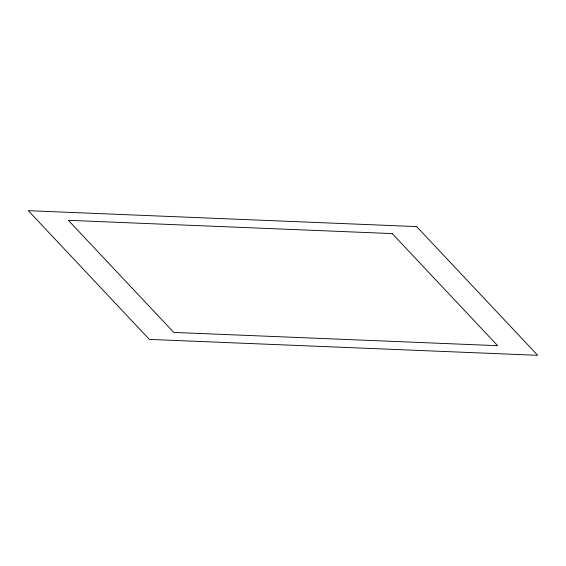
<?xml version="1.0" encoding="UTF-8"?>
<svg xmlns="http://www.w3.org/2000/svg" width="566" height="566" viewBox="0 0 566 566"><rect width="100%" height="100%" fill="white"/><g stroke="black" fill="none" stroke-linecap="round" stroke-linejoin="round"><path stroke-width="0.85" d="M416.647 226.598L28.3 210.686L149.353 339.402L537.7 355.314L416.647 226.598M392.231 233.588L68.344 220.315L173.769 332.412L497.656 345.685L392.231 233.588"/></g></svg>
